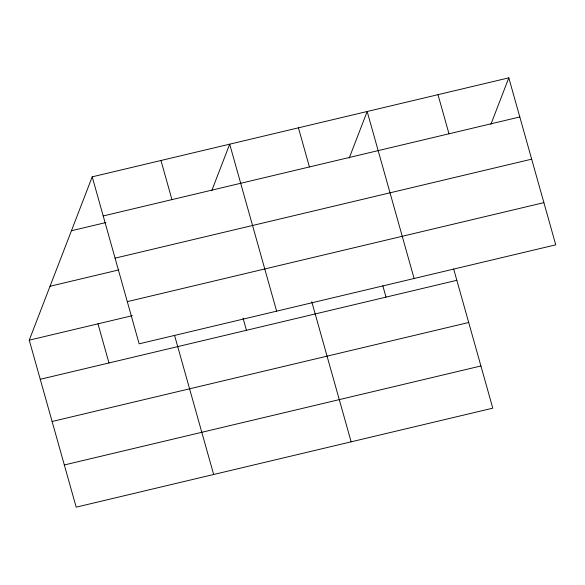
<?xml version="1.0" encoding="UTF-8"?>
<svg xmlns="http://www.w3.org/2000/svg" width="585" height="585" viewBox="0 0 585 585"><rect width="100%" height="100%" fill="white"/><g stroke="black" fill="none" stroke-linecap="round" stroke-linejoin="round"><path stroke-width="0.88" d="M453.66 268.99L492.782 408.169L76.189 507.158L29.25 340.163L92.218 176.831L508.811 77.842L555.75 244.837L139.157 343.826L92.218 176.831M211.748 190.71L229.693 144.166L276.632 311.161M349.223 158.045L367.168 111.494L414.107 278.497M490.866 124.386L508.811 77.842M103.216 215.953L519.809 116.963M71.436 230.731L105.805 222.563M115.077 258.153L531.67 159.164M50.032 286.262L118.77 269.926M127.296 301.633L543.889 202.637M29.25 340.163L132.356 315.666M40.248 379.285L456.841 280.295M52.109 421.485L468.702 322.496M64.328 464.965L480.921 365.969M437.99 94.668L448.987 133.79M382.839 285.824L386.02 297.121M298.43 127.83L309.428 166.952M311.776 301.78L351.139 441.829M243.038 318.116L246.46 330.284M160.955 160.495L171.953 199.624M174.542 335.315L213.664 474.493M97.987 323.827L108.985 362.956"/></g></svg>
